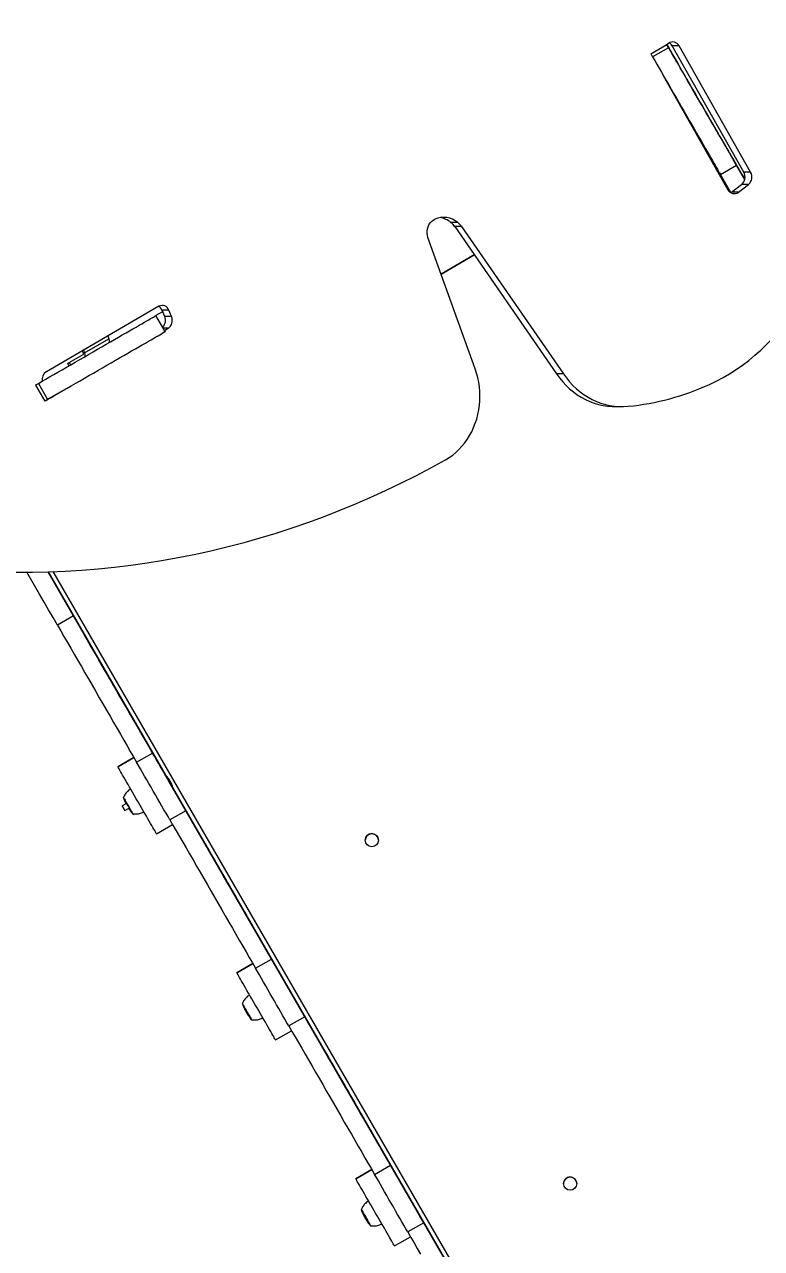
# Model space of a CAD drawing. Header units: millimetres. Extents: x -6879 to 7341, y -8047 to 7187.
# Drawn here: x 2442 to 3278, y -2707 to -1318 of the extents above; entities that cross this region are included whole.
import ezdxf

# ---------------------------------------------------------------- set-up
doc = ezdxf.new("R2010")
doc.units = ezdxf.units.MM
for name, color, linetype in [('DIKOM_ОБЪЕКТ', 7, 'Continuous'), ('DIKOM_РАЗМЕР_ЗОНА', 7, 'Continuous'), ('DIKOM_РАЗМЕР_ОБЪЕКТА', 7, 'Continuous')]:
    doc.layers.add(name, color=color, linetype=linetype)
doc.styles.add('style1', font='arial.ttf', dxfattribs={"width": 0.8})
doc.dimstyles.new('1-50', dxfattribs={"dimtxt": 300, "dimasz": 200, "dimexe": 100, "dimexo": 0, "dimgap": 100, "dimtad": 0, "dimdec": 0, "dimtxsty": 'style1', "dimcen": 0, "dimclrd": 7, "dimclre": 7, "dimadec": 1, "dimazin": 2, "dimtfac": 1, "dimtdec": 0, "dimtmove": 1, "dimatfit": 3, "dimfxl": 0, "dimlwd": 25, "dimlwe": 18, "dimarcsym": 0})

# ---------------------------------------------------------------- blocks, each defined once
blk = doc.blocks.new('A$C027840CE')
at = {"color": 7, "linetype": 'Continuous', "lineweight": 15}
for p, q in [((-1128.7, 616.4), (-1119.5, 632.3)), ((-1100.7, 622.8), (-1118.9, 633.3)), ((-1098.8, 626.1), (-1117, 636.6)), ((-1175.2, 478.7), (-1101.9, 606.8)), ((-1119.1, 585), (-1128.4, 568.9)), ((-1118.1, 586.7), (-1120.7, 588.2)), ((-1128.9, 566.6), (-1144.8, 539)), ((-1126.1, 564.5), (-1128.9, 566.6)), ((-1127.5, 567.4), (-1125.4, 565.8)), ((-1142, 536.8), (-1144.8, 539)), ((-1194.6, 499.2), (-1197, 495)), ((-1195.9, 500), (-1177.7, 489.5)), ((-1182.1, 481.8), (-1177.7, 489.5)), ((-1193.6, 481.5), (-1186.9, 485.4)), ((-1193.6, 481.5), (-1187.4, 476.8)), ((-1187.4, 476.8), (-1180.7, 480.7)), ((-1186.9, 485.4), (-1180.7, 480.7)), ((-1521.8, 360.6), (-1400.9, 258.4)), ((-1680.8, 318.3), (-1687.5, 314.4)), ((-1611.3, 315.5), (-1604.6, 319.4)), ((-1427.7, 228.5), (-1611.3, 315.5)), ((-1421, 232.4), (-1604.6, 319.4)), ((-1456.2, 249.1), (-1434.5, 286.8)), ((-1456.2, 249.1), (-1434.5, 286.8)), ((-1434.5, 286.8), (-1456.2, 249.1)), ((-1427.7, 228.5), (-1421, 232.4)), ((-1421.6, 226.6), (-1414.8, 230.5)), ((-1673.1, 42.4), (-1673.6, 41.5)), ((-1673.2, 42.3), (-1652.5, 30.4)), ((-1680.3, 37.6), (-1685.8, 24.3)), ((-1685.8, 24.3), (-1679, 28.2)), ((-1680.3, 37.6), (-1673.6, 41.5)), ((-1673.6, 41.5), (-1679, 28.2)), ((-1540.1, -34.5), (-1668.6, 41.1)), ((-1652.5, 30.4), (-1663, 12.2)), ((-1680.9, 11.1), (-1674.2, 14.9)), ((-1679.3, 21.6), (-1658.5, 9.6)), ((-1674.2, 14.9), (-1532.1, -68.7)), ((-1680.9, 11.1), (-1538.9, -72.5)), ((-1659.4, 10.1), (-1656, 8.1)), ((-1599.8, 0.6), (-1600.1, 0.1)), ((-1600.1, 0.1), (-1600.1, 0.1)), ((-1599.7, 0.6), (-1600, 0.1)), ((-1632.2, -5.6), (-1632.2, -5.6)), ((-1554, -26.5), (-1553.9, -26.4)), ((-1546, -55.3), (-1530.7, -64.2)), ((-1529.7, -64.8), (-1519.2, -46.6)), ((-1526.4, -66.7), (-1515.9, -48.5)), ((-1538.9, -72.5), (-1532.1, -68.7)), ((-1527.2, -69.1), (-1525.8, -65.7))]:
    blk.add_line(p, q, dxfattribs=at)
at = {"color": 8, "linetype": 'Continuous', "lineweight": 15}
for p, q in [((-1119.1, 585), (-1121.7, 586.5)), ((-1197, 495), (-1192.2, 497.8)), ((-1658.5, 9.6), (-1658.5, 9.6)), ((-1554.7, -26.1), (-1554.6, -26)), ((-1548.5, -53.9), (-1548.5, -53.9))]:
    blk.add_line(p, q, dxfattribs=at)
at = {"color": 7, "linetype": 'Continuous', "lineweight": 15, "flags": 128}
for points in [[(-1185.8, 821.1), (-1202, 811.7), (-1217.9, 802), (-1233.7, 792), (-1249.3, 781.7), (-1264.6, 771.1), (-1279.8, 760.2), (-1294.8, 748.9), (-1309.5, 737.4), (-1324, 725.6), (-1338.4, 713.5), (-1352.4, 701.1), (-1366.3, 688.4), (-1379.9, 675.5), (-1393.3, 662.2), (-1406.5, 648.7), (-1419.4, 634.9), (-1432.1, 620.9), (-1444.5, 606.6), (-1456.6, 592), (-1468.5, 577.2), (-1480.2, 562.1), (-1491.5, 546.8), (-1502.6, 531.2), (-1513.5, 515.4), (-1524, 499.4), (-1534.3, 483.2), (-1544.3, 466.7)], [(-1118.9, 633.3), (-1121.3, 629.2), (-1123.7, 625), (-1126.3, 620.5), (-1128.9, 616), (-1131.7, 611.2), (-1134.4, 606.4), (-1137.3, 601.5), (-1140.1, 596.5), (-1143, 591.5), (-1146, 586.4), (-1148.9, 581.4), (-1151.8, 576.3), (-1154.8, 571.2), (-1157.7, 566.2), (-1160.5, 561.2), (-1163.3, 556.4), (-1166.1, 551.6), (-1168.8, 546.9), (-1171.4, 542.4), (-1173.9, 538), (-1176.4, 533.8), (-1178.7, 529.8), (-1180.9, 526), (-1183, 522.4), (-1184.9, 519), (-1186.7, 515.9), (-1188.4, 513), (-1189.9, 510.4), (-1191.2, 508), (-1192.4, 506), (-1193.4, 504.2), (-1194.3, 502.8), (-1195, 501.6), (-1195.5, 500.7), (-1195.8, 500.2), (-1195.9, 500), (-1195.9, 500.1), (-1195.6, 500.5), (-1195.2, 501.2), (-1194.6, 502.2), (-1193.8, 503.5)], [(-1119.5, 632.3), (-1118.7, 633.6), (-1118.1, 634.8), (-1117.6, 635.7), (-1117.2, 636.3), (-1117, 636.6), (-1117.1, 636.5), (-1117.3, 636.2), (-1117.7, 635.5), (-1118.2, 634.5), (-1118.9, 633.3)], [(-1098.8, 626.1), (-1098.9, 626), (-1099.1, 625.7), (-1099.5, 625), (-1100, 624), (-1100.7, 622.8)], [(-1100.7, 622.8), (-1103.1, 618.7), (-1105.6, 614.5), (-1108.1, 610), (-1110.8, 605.5), (-1113.5, 600.7), (-1116.2, 595.9), (-1119.1, 591), (-1122, 586), (-1124.9, 581), (-1127.8, 575.9), (-1130.7, 570.9), (-1133.7, 565.8), (-1136.6, 560.7), (-1139.5, 555.7), (-1142.3, 550.7), (-1145.2, 545.9), (-1147.9, 541.1), (-1150.6, 536.4), (-1153.2, 531.9), (-1155.7, 527.5), (-1158.2, 523.3), (-1160.5, 519.3), (-1162.7, 515.5), (-1164.8, 511.9), (-1166.7, 508.5), (-1168.5, 505.4), (-1170.2, 502.5), (-1171.7, 499.9), (-1173.1, 497.5), (-1174.2, 495.5), (-1175.3, 493.7), (-1176.1, 492.3), (-1176.8, 491.1), (-1177.3, 490.2), (-1177.6, 489.7), (-1177.7, 489.5), (-1177.7, 489.5)], [(-1128.7, 616.4), (-1129.4, 615.2), (-1129.9, 614.3), (-1130.3, 613.5), (-1130.6, 613.1), (-1130.7, 612.9), (-1130.7, 612.9)], [(-1118.1, 586.7), (-1118.1, 586.7), (-1118.3, 586.4), (-1118.6, 585.9), (-1119.1, 585)], [(-1131, 570.4), (-1131.1, 570.1), (-1131.1, 569.6), (-1131, 569.2), (-1130.8, 568.7), (-1130.5, 568.2), (-1130, 567.6), (-1129.5, 567.1), (-1128.9, 566.6)], [(-1128.4, 568.9), (-1128.4, 568.8), (-1128.4, 568.6), (-1128.4, 568.4), (-1128.3, 568.2), (-1128.2, 568), (-1128, 567.8), (-1127.8, 567.6), (-1127.5, 567.4)], [(-1146.9, 542.8), (-1147.1, 542.4), (-1147.1, 542), (-1147, 541.6), (-1146.7, 541.1), (-1146.4, 540.5), (-1146, 540), (-1145.4, 539.5), (-1144.8, 539)], [(-1544.3, 466.7), (-1546.6, 462.6), (-1548.6, 458.2), (-1550.2, 453.8), (-1551.6, 449.1), (-1552.7, 444.3), (-1553.5, 439.5), (-1554, 434.5), (-1554.1, 429.5), (-1554, 424.4), (-1553.5, 419.3), (-1552.7, 414.1), (-1551.7, 409.1), (-1550.3, 404), (-1548.6, 399), (-1546.6, 394.1), (-1544.4, 389.4), (-1541.9, 384.7), (-1539.1, 380.2), (-1536.1, 375.9), (-1532.8, 371.7), (-1529.3, 367.8), (-1525.6, 364.1), (-1521.8, 360.6)], [(-1611.3, 315.5), (-1616.5, 317.8), (-1621.9, 319.8), (-1627.2, 321.4), (-1632.6, 322.7), (-1638.1, 323.6), (-1643.5, 324.2), (-1648.9, 324.4), (-1654.3, 324.3), (-1659.6, 323.8), (-1664.8, 322.9), (-1670, 321.7), (-1675, 320.2), (-1679.8, 318.3), (-1684.5, 316), (-1689.1, 313.5), (-1693.4, 310.6)], [(-1604.6, 319.4), (-1609.8, 321.7), (-1615.1, 323.7), (-1620.5, 325.3), (-1625.9, 326.6), (-1631.4, 327.5), (-1636.8, 328.1), (-1642.2, 328.3), (-1647.6, 328.1), (-1652.9, 327.6), (-1658.1, 326.8), (-1663.2, 325.6), (-1668.2, 324), (-1673.1, 322.1), (-1677.8, 319.9), (-1680.8, 318.3)], [(-1400.9, 258.4), (-1399.1, 256.7), (-1397.6, 254.7), (-1396.3, 252.5), (-1395.4, 250.1), (-1394.8, 247.7), (-1394.5, 245.2), (-1394.6, 242.8), (-1395.1, 240.5), (-1396, 238.4), (-1397.2, 236.4)], [(-1760.8, 243.1), (-1765.7, 235.9), (-1770.3, 228.5), (-1774.6, 221), (-1778.7, 213.2), (-1782.4, 205.2), (-1785.9, 197), (-1789, 188.6), (-1791.9, 180.1), (-1794.4, 171.4), (-1796.6, 162.6), (-1798.5, 153.7), (-1800.1, 144.6), (-1801.3, 135.4), (-1802.2, 126.2), (-1802.8, 116.9), (-1803.1, 107.5), (-1803, 98), (-1802.6, 88.5), (-1801.9, 79), (-1800.9, 69.5), (-1799.5, 60), (-1797.8, 50.5), (-1795.8, 41)], [(-1519.2, -46.6), (-1523.3, -44.2), (-1527.5, -41.8), (-1531.9, -39.2), (-1536.5, -36.6), (-1541.2, -33.9), (-1546, -31.1), (-1550.9, -28.3), (-1555.9, -25.4), (-1561, -22.5), (-1566, -19.6), (-1571.1, -16.6), (-1576.2, -13.7), (-1581.3, -10.8), (-1586.3, -7.9), (-1591.2, -5), (-1596.1, -2.2), (-1600.9, 0.6), (-1605.6, 3.3), (-1610.1, 5.9), (-1614.5, 8.4), (-1618.7, 10.8), (-1622.7, 13.2), (-1626.5, 15.4), (-1630.1, 17.4), (-1633.5, 19.4), (-1636.6, 21.2), (-1639.5, 22.9), (-1642.1, 24.4), (-1644.4, 25.7), (-1646.5, 26.9), (-1648.3, 27.9), (-1649.7, 28.8), (-1650.9, 29.4), (-1651.7, 29.9), (-1652.3, 30.2), (-1652.5, 30.4), (-1652.5, 30.4)], [(-1632.2, -5.6), (-1632.3, -5.5), (-1632.8, -5.3), (-1633.6, -4.8), (-1634.6, -4.2), (-1636.1, -3.4), (-1637.8, -2.4), (-1639.8, -1.2), (-1642.1, 0.1), (-1644.8, 1.7), (-1647.7, 3.4), (-1651, 5.3), (-1654.6, 7.3), (-1658.4, 9.5), (-1662.6, 11.9), (-1667, 14.5), (-1671.8, 17.2), (-1676.8, 20.1), (-1679.3, 21.6)], [(-1529.7, -64.8), (-1533.8, -62.4), (-1538, -60), (-1542.4, -57.4), (-1547, -54.8), (-1551.7, -52.1), (-1556.5, -49.3), (-1561.4, -46.4), (-1566.4, -43.6), (-1571.5, -40.7), (-1576.5, -37.7), (-1581.6, -34.8), (-1586.7, -31.9), (-1591.8, -28.9), (-1596.8, -26), (-1601.7, -23.2), (-1606.6, -20.4), (-1611.4, -17.6), (-1616.1, -14.9), (-1620.6, -12.3), (-1625, -9.8), (-1629.2, -7.4), (-1633.2, -5), (-1637, -2.8), (-1640.6, -0.8), (-1644, 1.2), (-1647.1, 3), (-1650, 4.7), (-1652.6, 6.2), (-1654.9, 7.5), (-1657, 8.7), (-1658.8, 9.7), (-1660.2, 10.6), (-1661.4, 11.2), (-1662.2, 11.7), (-1662.8, 12.1), (-1663, 12.2), (-1662.9, 12.1), (-1662.5, 11.9), (-1661.8, 11.5), (-1660.8, 10.9), (-1659.4, 10.1)], [(-1658.5, 9.6), (-1657.4, 9), (-1656.5, 8.4), (-1655.8, 8), (-1655.3, 7.7), (-1655.1, 7.6), (-1655.1, 7.6), (-1655.4, 7.8), (-1656, 8.1)], [(-1632.2, -5.6), (-1632, -5.7), (-1631.6, -6), (-1630.8, -6.4), (-1629.7, -7.1), (-1628.3, -7.9), (-1626.6, -8.8), (-1624.7, -10), (-1622.4, -11.3), (-1619.9, -12.7), (-1617.1, -14.3), (-1614, -16.1), (-1610.7, -18), (-1607.2, -20), (-1603.5, -22.2), (-1599.5, -24.5), (-1595.4, -26.9), (-1591.1, -29.3), (-1586.6, -31.9), (-1582, -34.6), (-1577.3, -37.3), (-1572.5, -40.1), (-1567.6, -42.9), (-1562.6, -45.8), (-1557.6, -48.7), (-1552.5, -51.6), (-1547.4, -54.6), (-1542.4, -57.5), (-1537.3, -60.4), (-1532.4, -63.3), (-1527.5, -66.1), (-1526.3, -66.8)], [(-1577.6, -37.1), (-1577.7, -37), (-1578.2, -36.8), (-1578.9, -36.4), (-1579.9, -35.8), (-1580.9, -35.2), (-1581.8, -34.7), (-1582.7, -34.2), (-1583.3, -33.9), (-1583.6, -33.7), (-1583.6, -33.7), (-1583.3, -33.9), (-1582.7, -34.2), (-1581.8, -34.7), (-1580.9, -35.2), (-1579.9, -35.8), (-1578.9, -36.4), (-1578.2, -36.8), (-1577.7, -37), (-1577.6, -37.1)], [(-1564.2, -44.9), (-1564.3, -44.8), (-1564.8, -44.5), (-1565.6, -44.1), (-1566.5, -43.6), (-1567.5, -43), (-1568.4, -42.4), (-1569.3, -41.9), (-1569.9, -41.6), (-1570.2, -41.4), (-1570.2, -41.4), (-1569.9, -41.6), (-1569.3, -41.9), (-1568.4, -42.4), (-1567.5, -43), (-1566.5, -43.6), (-1565.6, -44.1), (-1564.8, -44.5), (-1564.3, -44.8), (-1564.2, -44.9)], [(-1564, -45), (-1564.2, -44.9), (-1564.7, -44.6), (-1565.4, -44.2), (-1566.3, -43.6), (-1567.3, -43.1), (-1568.3, -42.5), (-1569.1, -42), (-1569.7, -41.7), (-1570, -41.5), (-1570, -41.5), (-1569.7, -41.7), (-1569.1, -42), (-1568.3, -42.5), (-1567.3, -43.1), (-1566.3, -43.6), (-1565.4, -44.2), (-1564.7, -44.6), (-1564.2, -44.9), (-1564, -45)], [(-1546, -55.3), (-1547.2, -54.7), (-1548.1, -54.2), (-1548.8, -53.7), (-1549.3, -53.5), (-1549.5, -53.3), (-1549.4, -53.4), (-1549.1, -53.6), (-1548.5, -53.9)], [(-1526.3, -66.8), (-1529.1, -65.1), (-1535.3, -61.5), (-1541.8, -57.8), (-1548.5, -53.9)], [(-1515.9, -48.5), (-1515.9, -48.5), (-1516.3, -48.3), (-1517, -47.9), (-1518, -47.3), (-1519.2, -46.6)], [(-1530.7, -64.2), (-1529.3, -65), (-1528.2, -65.6), (-1527.3, -66.2), (-1526.7, -66.5), (-1526.4, -66.7), (-1526.4, -66.7), (-1526.8, -66.4), (-1527.5, -66.1), (-1528.5, -65.5), (-1529.7, -64.8)]]:
    blk.add_lwpolyline(points, dxfattribs=at)
at = {"color": 7, "linetype": 'Continuous', "lineweight": 15}
for centre, radius, start, end in [((-1111.4, 611.6), 10.6, 333.5116, 39.9272), ((-1187.3, 490.3), 10.8, 153.7463, 234.3031), ((-1180.3, 494.3), 11.1, 165.2759, 233.4394), ((-1182.1, 482.9), 8.06, 228.8148, 328.4651), ((-1174.9, 488.1), 9.32, 232.0786, 268.5472), ((-1524.6, 74.8), 290, 125.5977, 144.5346), ((-1417.4, 251.5), 25.2, 260.3864, 323.3074), ((-1418.2, 248.5), 22.1, 244.4657, 261.1872), ((-1411.5, 252.4), 22.1, 244.4657, 261.1872), ((-1410.7, 256.4), 26.2, 260.9389, 290.5464), ((-1673, 34.6), 7.88, 55.9295, 157.316), ((-1668.7, 24.5), 11, 160.4529, 239.7977), ((-1675.4, 20.6), 11, 160.4529, 239.7977), ((-1593.9, -2.4), 0.925, 173.6596, 227.4866), ((-1564.3, -19.8), 0.661, 188.8346, 233.8074), ((-1534.5, -66), 7.88, 235.9295, 337.316), ((-1527.4, -60.9), 9.12, 238.8677, 268.728)]:
    blk.add_arc(centre, radius, start, end, dxfattribs=at)
blk = doc.blocks.new('*D19')
at = {"layer": 'Defpoints', "color": 0, "transparency": 16777216}
for p in [(5624, 6094.3), (-4435.4, 2864.3), (5624, -2640.1)]:
    blk.add_point(p, dxfattribs=at)
at = {"layer": 'DIKOM_РАЗМЕР_ОБЪЕКТА', "color": 7, "lineweight": 18, "transparency": 16777216}
for p, q in [((-4435.4, 2864.3), (-4435.4, 6194.3)), ((5624, -2640.1), (5624, 6194.3))]:
    blk.add_line(p, q, dxfattribs=at)
at = {"layer": 'DIKOM_РАЗМЕР_ОБЪЕКТА', "color": 7, "lineweight": 25, "transparency": 16777216}
for p, q in [((-4235.4, 6094.3), (2113.7, 6094.3)), ((5424, 6094.3), (3193.5, 6094.3))]:
    blk.add_line(p, q, dxfattribs=at)
at = {"layer": 'DIKOM_РАЗМЕР_ОБЪЕКТА', "color": 7, "transparency": 16777216}
for points in [[(-4235.4, 6127.6), (-4235.4, 6060.9), (-4435.4, 6094.3)], [(5424, 6127.6), (5424, 6060.9), (5624, 6094.3)]]:
    blk.add_solid(points, dxfattribs=at)
at = {"layer": 'DIKOM_РАЗМЕР_ОБЪЕКТА', "color": 0, "transparency": 16777216, "insert": (2653.6, 6094.3), "char_height": 300, "attachment_point": 5, "style": 'style1'}
blk.add_mtext('10100', dxfattribs=at)
blk = doc.blocks.new('*D17')
at = {"layer": 'Defpoints', "color": 0, "transparency": 16777216}
for p in [(-5935.4, 6990.3), (-5935.4, 998.3), (7340.8, -2830.9)]:
    blk.add_point(p, dxfattribs=at)
at = {"layer": 'DIKOM_РАЗМЕР_ЗОНА', "color": 7, "lineweight": 18, "transparency": 16777216}
for p, q in [((-5935.4, 998.3), (-5935.4, 7090.3)), ((7340.8, -2830.9), (7340.8, 7090.3))]:
    blk.add_line(p, q, dxfattribs=at)
at = {"layer": 'DIKOM_РАЗМЕР_ЗОНА', "color": 7, "lineweight": 25, "transparency": 16777216}
for p, q in [((-5735.4, 6990.3), (2016.7, 6990.3)), ((7140.8, 6990.3), (3096.5, 6990.3))]:
    blk.add_line(p, q, dxfattribs=at)
at = {"layer": 'DIKOM_РАЗМЕР_ЗОНА', "color": 7, "transparency": 16777216}
for points in [[(-5735.4, 7023.6), (-5735.4, 6956.9), (-5935.4, 6990.3)], [(7140.8, 7023.6), (7140.8, 6956.9), (7340.8, 6990.3)]]:
    blk.add_solid(points, dxfattribs=at)
at = {"layer": 'DIKOM_РАЗМЕР_ЗОНА', "color": 0, "transparency": 16777216, "insert": (2556.6, 6990.3), "char_height": 300, "attachment_point": 5, "style": 'style1'}
blk.add_mtext('13300', dxfattribs=at)

msp = doc.modelspace()

# ---------------------------------------------------------------- linework, layer by layer
at = {"layer": 'DIKOM_ОБЪЕКТ', "color": 7, "linetype": 'Continuous', "lineweight": 15}
for p, q in [((2468.3, -1939.3), (2602.2, -2171.2)), ((2602.2, -2171.2), (2468.3, -1939.3)), ((2473.9, -1939.1), (3181.4, -3164.5)), ((2497.2, -1989.4), (2479, -1999.9)), ((2508.4, -2008.8), (2508.4, -2008.8)), ((2568.4, -2112.8), (2568.4, -2112.7)), ((2568.4, -2112.7), (2568.4, -2112.7)), ((2547.5, -2160.6), (2565.7, -2150.1)), ((2565.7, -2150.1), (2547.5, -2160.6)), ((2568.8, -2155.5), (2587, -2145)), ((2547.5, -2160.6), (2547.5, -2160.6)), ((2602.4, -2171.1), (2602.2, -2171.2)), ((2609.7, -2184.2), (2609.9, -2184.1)), ((2609.7, -2184.2), (3179.6, -3171.3)), ((3179.6, -3171.3), (2609.7, -2184.2)), ((2556.7, -2202.6), (2552.5, -2205.1)), ((2552.5, -2205.1), (2552.5, -2205.2)), ((2553.9, -2195.6), (2553.9, -2195.6)), ((2553.9, -2195.6), (2553.9, -2195.6)), ((2555.5, -2210.3), (2559.7, -2207.8)), ((2555.4, -2210.2), (2555.5, -2210.3)), ((2624.8, -2210.5), (2606.6, -2221)), ((2591.5, -2236.8), (2609.7, -2226.3)), ((2643.4, -2242.6), (2643.4, -2242.7)), ((2703.4, -2346.6), (2703.4, -2346.6)), ((2703.4, -2346.6), (2703.4, -2346.6)), ((2682.5, -2394.4), (2700.7, -2383.9)), ((2700.7, -2383.9), (2682.5, -2394.4)), ((2703.8, -2389.3), (2722, -2378.8)), ((2682.5, -2394.4), (2682.5, -2394.4)), ((2759.8, -2444.3), (2741.6, -2454.8)), ((2699.2, -2447.5), (2700.3, -2448.7)), ((2726.5, -2470.7), (2744.7, -2460.2)), ((2778.4, -2476.5), (2778.4, -2476.5)), ((2838.4, -2580.4), (2838.4, -2580.4)), ((2838.4, -2580.4), (2838.4, -2580.4)), ((2817.5, -2628.2), (2835.7, -2617.8)), ((2835.7, -2617.8), (2817.5, -2628.3)), ((2838.8, -2623.2), (2857, -2612.7)), ((2817.5, -2628.3), (2817.5, -2628.2)), ((3068.3, -2633.5), (3068.3, -2633.5)), ((2894.8, -2678.1), (2876.6, -2688.6)), ((2861.5, -2704.5), (2879.7, -2694))]:
    msp.add_line(p, q, dxfattribs=at)
at = {"layer": 'DIKOM_ОБЪЕКТ', "color": 7, "linetype": 'Continuous', "lineweight": 15, "flags": 128}
for points in [[(2479, -1999.9), (2474, -1991.3), (2469, -1982.6), (2463.9, -1973.8), (2458.8, -1964.9), (2444.2, -1939.7)], [(2497.2, -1989.4), (2492.2, -1980.8), (2487.2, -1972.1), (2468.3, -1939.3)], [(2479, -1999.9), (2482.7, -2006.3), (2486.4, -2012.8), (2490.3, -2019.4), (2494.1, -2026.2), (2498.1, -2033), (2502.1, -2039.9), (2506.1, -2046.9), (2510.2, -2053.9), (2514.2, -2061), (2518.3, -2068.1), (2522.4, -2075.1), (2526.5, -2082.2), (2530.6, -2089.3), (2534.6, -2096.3), (2538.7, -2103.3), (2542.7, -2110.2), (2546.6, -2117), (2550.5, -2123.7), (2554.3, -2130.4), (2558.1, -2136.9), (2561.7, -2143.2), (2565.3, -2149.4), (2568.8, -2155.5)], [(2587, -2145), (2583.5, -2138.9), (2579.9, -2132.7), (2576.2, -2126.4), (2572.5, -2119.9), (2568.7, -2113.2), (2564.8, -2106.5), (2560.8, -2099.7), (2556.9, -2092.8), (2552.8, -2085.8), (2548.8, -2078.8), (2544.7, -2071.7), (2540.6, -2064.6), (2536.5, -2057.6), (2532.4, -2050.5), (2528.3, -2043.4), (2524.3, -2036.4), (2520.3, -2029.4), (2516.3, -2022.5), (2512.3, -2015.7), (2508.4, -2008.9), (2504.6, -2002.3), (2500.9, -1995.8), (2497.2, -1989.4)], [(2508.4, -2008.8), (2508.5, -2009), (2508.8, -2009.5), (2509.2, -2010.2), (2509.8, -2011.3), (2510.6, -2012.6), (2511.5, -2014.2), (2512.6, -2016.1), (2513.9, -2018.3), (2515.3, -2020.7), (2516.8, -2023.4), (2518.4, -2026.2), (2520.2, -2029.3), (2522.1, -2032.6), (2524.1, -2036), (2526.1, -2039.6), (2528.3, -2043.2), (2530.5, -2047), (2532.7, -2050.9), (2535, -2054.9), (2537.3, -2058.8), (2539.6, -2062.8), (2541.8, -2066.8), (2544.1, -2070.7), (2546.4, -2074.6), (2548.5, -2078.4), (2550.7, -2082.1), (2552.7, -2085.6), (2554.7, -2089.1), (2556.6, -2092.3), (2558.4, -2095.4), (2560, -2098.3), (2561.5, -2100.9), (2562.9, -2103.3), (2564.2, -2105.5), (2565.3, -2107.4), (2566.2, -2109), (2567, -2110.3), (2567.6, -2111.4), (2568.1, -2112.2), (2568.3, -2112.6), (2568.4, -2112.8)], [(2568.4, -2112.7), (2568.3, -2112.6), (2568.1, -2112.1), (2567.6, -2111.4), (2567, -2110.3), (2566.2, -2109), (2565.3, -2107.3), (2564.2, -2105.4), (2562.9, -2103.3), (2561.5, -2100.9), (2560, -2098.2), (2558.4, -2095.3), (2556.6, -2092.3), (2554.7, -2089), (2552.7, -2085.6), (2550.7, -2082), (2548.5, -2078.3), (2546.4, -2074.5), (2544.1, -2070.7), (2541.8, -2066.7), (2539.6, -2062.8), (2537.3, -2058.8), (2535, -2054.8), (2532.7, -2050.9), (2530.5, -2047), (2528.3, -2043.2), (2526.1, -2039.5), (2524.1, -2036), (2522.1, -2032.5), (2520.2, -2029.3), (2518.4, -2026.2), (2516.8, -2023.3), (2515.3, -2020.7), (2513.9, -2018.3), (2512.6, -2016.1), (2511.5, -2014.2), (2510.6, -2012.6), (2509.8, -2011.2), (2509.2, -2010.2), (2508.8, -2009.4), (2508.5, -2009), (2508.4, -2008.8)], [(2624.8, -2210.5), (2622.7, -2206.7), (2620.4, -2202.9), (2618.1, -2198.9), (2615.8, -2194.8), (2613.3, -2190.6), (2610.9, -2186.3), (2608.4, -2182.1), (2605.9, -2177.7), (2603.4, -2173.4), (2600.9, -2169.1), (2598.5, -2164.9), (2596.1, -2160.7), (2593.7, -2156.6), (2591.4, -2152.6), (2589.1, -2148.7), (2587, -2145)], [(2591.5, -2236.8), (2591.4, -2236.7), (2591.2, -2236.2), (2590.7, -2235.5), (2590.1, -2234.4), (2589.4, -2233.1), (2588.4, -2231.4), (2587.3, -2229.6), (2586.1, -2227.4), (2584.7, -2225.1), (2583.2, -2222.5), (2581.6, -2219.7), (2580, -2216.8), (2578.2, -2213.7), (2576.3, -2210.5), (2574.4, -2207.2), (2572.5, -2203.8), (2570.5, -2200.4), (2568.5, -2197), (2566.6, -2193.6), (2564.6, -2190.2), (2562.7, -2186.9), (2560.9, -2183.7), (2559.1, -2180.7), (2557.4, -2177.7), (2555.8, -2175), (2554.3, -2172.4), (2553, -2170), (2551.7, -2167.9), (2550.6, -2166), (2549.7, -2164.4), (2548.9, -2163), (2548.3, -2162), (2547.9, -2161.2), (2547.6, -2160.8), (2547.5, -2160.6)], [(2606.6, -2221), (2604.5, -2217.2), (2602.2, -2213.4), (2599.9, -2209.4), (2597.6, -2205.3), (2595.1, -2201.1), (2592.7, -2196.8), (2590.2, -2192.6), (2587.7, -2188.2), (2585.2, -2183.9), (2582.7, -2179.6), (2580.3, -2175.4), (2577.9, -2171.2), (2575.5, -2167.1), (2573.2, -2163.1), (2571, -2159.2), (2568.8, -2155.5)], [(2602.2, -2171.2), (2602.2, -2171.3), (2602.4, -2171.7), (2602.8, -2172.3), (2603.3, -2173.2), (2603.9, -2174.3), (2604.7, -2175.6), (2605.5, -2176.9), (2606.3, -2178.3), (2607.1, -2179.7), (2607.8, -2181), (2608.4, -2182.1), (2609, -2183.1), (2609.4, -2183.7), (2609.6, -2184.1), (2609.7, -2184.2)], [(2609.9, -2184), (2609.9, -2184), (2609.7, -2183.6), (2609.3, -2182.9), (2608.7, -2182), (2608.1, -2180.8), (2607.3, -2179.6), (2606.6, -2178.2), (2605.7, -2176.8), (2605, -2175.4), (2604.2, -2174.1), (2603.6, -2173), (2603.1, -2172.1), (2602.7, -2171.5), (2602.5, -2171.1), (2602.4, -2171.1)], [(2552.5, -2205.1), (2552.5, -2205.1), (2552.6, -2205.3), (2552.9, -2205.8), (2553.3, -2206.5), (2553.8, -2207.3), (2554.4, -2208.2), (2554.8, -2209.1), (2555.2, -2209.7), (2555.5, -2210.1), (2555.5, -2210.3)], [(2552.5, -2205.2), (2552.5, -2205.2), (2552.7, -2205.5), (2553, -2206.1), (2553.5, -2206.9), (2554, -2207.8)], [(2553.9, -2195.6), (2553.8, -2195.4), (2553.7, -2195.4), (2553.9, -2195.6), (2553.9, -2195.6)], [(2564.4, -2213.8), (2564.5, -2214), (2564.5, -2214), (2564.4, -2213.8), (2564, -2213.2), (2563.5, -2212.3), (2562.8, -2211.1), (2562, -2209.8), (2561.2, -2208.2), (2560.2, -2206.6), (2559.2, -2204.8), (2558.2, -2203.1), (2557.3, -2201.5), (2556.4, -2199.9), (2555.6, -2198.5), (2554.9, -2197.3), (2554.3, -2196.4), (2554, -2195.8), (2553.8, -2195.4), (2553.8, -2195.4), (2553.9, -2195.6)], [(2564.4, -2213.8), (2564.4, -2213.8), (2564.2, -2213.5), (2563.9, -2212.9), (2563.4, -2212.1), (2562.7, -2210.9), (2562, -2209.6), (2561.1, -2208.1), (2560.2, -2206.5), (2559.2, -2204.8), (2558.2, -2203.2), (2557.3, -2201.6), (2556.4, -2200), (2555.7, -2198.7), (2555, -2197.5), (2554.5, -2196.6), (2554.1, -2196), (2553.9, -2195.7), (2553.9, -2195.6)], [(2553.9, -2195.6), (2553.9, -2195.7), (2554.1, -2196), (2554.5, -2196.6), (2555, -2197.5), (2555.7, -2198.7), (2556.4, -2200), (2557.3, -2201.6), (2558.2, -2203.2), (2559.2, -2204.8)], [(2554, -2207.8), (2554.5, -2208.7), (2555, -2209.5), (2555.3, -2210), (2555.4, -2210.2), (2555.4, -2210.2)], [(2559.2, -2204.8), (2560.2, -2206.5), (2561.1, -2208.1), (2562, -2209.6), (2562.7, -2210.9), (2563.4, -2212.1), (2563.9, -2212.9), (2564.2, -2213.5), (2564.4, -2213.8), (2564.4, -2213.8)], [(2564.4, -2213.8), (2564.5, -2214), (2564.5, -2214), (2564.4, -2213.8)], [(2606.6, -2221), (2610.1, -2227), (2613.7, -2233.3), (2617.4, -2239.7), (2621.2, -2246.2), (2625, -2252.8), (2628.9, -2259.6), (2632.9, -2266.4), (2636.9, -2273.4), (2640.9, -2280.4), (2645, -2287.4), (2649.1, -2294.5), (2653.2, -2301.6), (2657.3, -2308.7), (2661.4, -2315.8), (2665.5, -2322.9), (2669.5, -2329.9), (2673.6, -2336.9), (2677.6, -2343.9), (2681.5, -2350.7), (2685.4, -2357.5), (2689.3, -2364.1), (2693, -2370.6), (2696.7, -2377), (2700.3, -2383.3), (2703.8, -2389.3)], [(2722, -2378.8), (2718.5, -2372.8), (2714.9, -2366.5), (2711.2, -2360.1), (2707.4, -2353.6), (2703.6, -2347), (2699.7, -2340.2), (2695.8, -2333.4), (2691.8, -2326.4), (2687.7, -2319.4), (2683.6, -2312.4), (2679.6, -2305.3), (2675.5, -2298.2), (2671.3, -2291.1), (2667.2, -2284), (2663.2, -2276.9), (2659.1, -2269.9), (2655.1, -2262.9), (2651, -2255.9), (2647.1, -2249.1), (2643.2, -2242.3), (2639.4, -2235.7), (2635.6, -2229.2), (2631.9, -2222.8), (2628.3, -2216.5), (2624.8, -2210.5)], [(2703.4, -2346.6), (2703.3, -2346.4), (2703.1, -2346), (2702.6, -2345.2), (2702, -2344.1), (2701.2, -2342.8), (2700.3, -2341.2), (2699.2, -2339.3), (2697.9, -2337.1), (2696.5, -2334.7), (2695, -2332), (2693.4, -2329.2), (2691.6, -2326.1), (2689.7, -2322.8), (2687.7, -2319.4), (2685.7, -2315.9), (2683.5, -2312.2), (2681.4, -2308.4), (2679.1, -2304.5), (2676.8, -2300.6), (2674.6, -2296.6), (2672.3, -2292.6), (2670, -2288.6), (2667.7, -2284.7), (2665.5, -2280.8), (2663.3, -2277), (2661.1, -2273.3), (2659.1, -2269.8), (2657.1, -2266.4), (2655.2, -2263.1), (2653.4, -2260), (2651.8, -2257.2), (2650.3, -2254.5), (2648.9, -2252.1), (2647.6, -2249.9), (2646.5, -2248), (2645.6, -2246.4), (2644.8, -2245.1), (2644.2, -2244), (2643.8, -2243.3), (2643.5, -2242.8), (2643.4, -2242.6)], [(2643.4, -2242.7), (2643.5, -2242.8), (2643.8, -2243.3), (2644.2, -2244), (2644.8, -2245.1), (2645.6, -2246.4), (2646.5, -2248.1), (2647.6, -2250), (2648.9, -2252.1), (2650.3, -2254.6), (2651.8, -2257.2), (2653.4, -2260.1), (2655.2, -2263.1), (2657.1, -2266.4), (2659.1, -2269.8), (2661.1, -2273.4), (2663.3, -2277.1), (2665.5, -2280.9), (2667.7, -2284.7), (2670, -2288.7), (2672.3, -2292.6), (2674.6, -2296.6), (2676.8, -2300.6), (2679.1, -2304.5), (2681.4, -2308.4), (2683.5, -2312.2), (2685.7, -2315.9), (2687.7, -2319.5), (2689.7, -2322.9), (2691.6, -2326.1), (2693.4, -2329.2), (2695, -2332.1), (2696.5, -2334.7), (2697.9, -2337.1), (2699.2, -2339.3), (2700.3, -2341.2), (2701.2, -2342.8), (2702, -2344.2), (2702.6, -2345.2), (2703.1, -2346), (2703.3, -2346.4), (2703.4, -2346.6)], [(2741.6, -2454.8), (2739.5, -2451.1), (2737.2, -2447.2), (2734.9, -2443.2), (2732.6, -2439.1), (2730.1, -2434.9), (2727.7, -2430.7), (2725.2, -2426.4), (2722.7, -2422.1), (2720.2, -2417.7), (2717.7, -2413.4), (2715.3, -2409.2), (2712.9, -2405), (2710.5, -2400.9), (2708.2, -2396.9), (2706, -2393), (2703.8, -2389.3)], [(2759.8, -2444.3), (2757.7, -2440.6), (2755.4, -2436.7), (2753.1, -2432.7), (2750.8, -2428.6), (2748.3, -2424.4), (2745.9, -2420.2), (2743.4, -2415.9), (2740.9, -2411.6), (2738.4, -2407.2), (2735.9, -2402.9), (2733.5, -2398.7), (2731.1, -2394.5), (2728.7, -2390.4), (2726.4, -2386.4), (2724.1, -2382.5), (2722, -2378.8)], [(2726.5, -2470.7), (2726.4, -2470.5), (2726.2, -2470), (2725.7, -2469.3), (2725.1, -2468.2), (2724.4, -2466.9), (2723.4, -2465.3), (2722.3, -2463.4), (2721.1, -2461.2), (2719.7, -2458.9), (2718.2, -2456.3), (2716.6, -2453.5), (2715, -2450.6), (2713.2, -2447.5), (2711.3, -2444.3), (2709.4, -2441), (2707.5, -2437.7), (2705.5, -2434.3), (2703.5, -2430.8), (2701.6, -2427.4), (2699.6, -2424.1), (2697.7, -2420.8), (2695.9, -2417.6), (2694.1, -2414.5), (2692.4, -2411.6), (2690.8, -2408.8), (2689.3, -2406.2), (2688, -2403.9), (2686.7, -2401.7), (2685.6, -2399.8), (2684.7, -2398.2), (2683.9, -2396.9), (2683.3, -2395.8), (2682.9, -2395.1), (2682.6, -2394.6), (2682.5, -2394.4)], [(2738.9, -2408.1), (2739, -2408.2), (2739.2, -2408.7), (2739.7, -2409.4), (2740.2, -2410.3), (2740.8, -2411.3), (2741.3, -2412.3), (2741.9, -2413.3), (2742.4, -2414.1), (2742.7, -2414.6), (2742.9, -2414.9), (2742.9, -2414.9), (2742.7, -2414.6), (2742.4, -2414.1), (2741.9, -2413.3), (2741.3, -2412.3), (2740.8, -2411.3), (2740.2, -2410.3), (2739.7, -2409.4), (2739.2, -2408.7), (2739, -2408.2), (2738.9, -2408.1)], [(2738.9, -2408.1), (2739, -2408.2), (2739.2, -2408.7), (2739.7, -2409.4), (2740.2, -2410.3), (2740.8, -2411.3), (2741.3, -2412.3), (2741.9, -2413.3), (2742.4, -2414.1), (2742.7, -2414.7), (2742.9, -2415), (2742.9, -2415), (2742.7, -2414.7), (2742.4, -2414.1), (2741.9, -2413.3), (2741.3, -2412.3), (2740.8, -2411.3), (2740.2, -2410.3), (2739.7, -2409.4), (2739.2, -2408.7), (2739, -2408.2), (2738.9, -2408.1)], [(2688.9, -2429.4), (2688.8, -2429.3), (2688.7, -2429.2), (2688.8, -2429.3), (2688.9, -2429.4)], [(2699.4, -2447.6), (2699.5, -2447.9), (2699.5, -2447.9), (2699.3, -2447.5), (2699, -2446.9), (2698.5, -2446), (2697.8, -2444.9), (2697, -2443.5), (2696.1, -2441.9), (2695.1, -2440.3), (2694.1, -2438.6), (2693.2, -2436.8), (2692.2, -2435.2), (2691.3, -2433.6), (2690.5, -2432.3), (2689.8, -2431.1), (2689.3, -2430.2), (2688.9, -2429.6), (2688.8, -2429.2), (2688.8, -2429.2), (2688.9, -2429.5)], [(2688.9, -2429.4), (2688.9, -2429.4), (2688.9, -2429.4)], [(2688.9, -2429.4), (2688.9, -2429.4), (2688.9, -2429.4)], [(2699.4, -2447.6), (2699.4, -2447.6), (2699.2, -2447.3), (2698.8, -2446.7), (2698.3, -2445.8), (2697.7, -2444.7), (2696.9, -2443.3), (2696, -2441.8), (2695.1, -2440.2), (2694.1, -2438.6), (2693.2, -2436.9), (2692.2, -2435.3), (2691.4, -2433.8), (2690.6, -2432.4), (2690, -2431.3), (2689.4, -2430.4), (2689.1, -2429.8), (2688.9, -2429.5), (2688.9, -2429.5)], [(2688.9, -2429.5), (2688.9, -2429.5), (2689.1, -2429.8), (2689.4, -2430.4), (2690, -2431.3), (2690.6, -2432.4), (2691.4, -2433.8), (2692.2, -2435.3), (2693.2, -2436.9), (2694.1, -2438.6), (2695.1, -2440.2)], [(2695.1, -2440.2), (2696, -2441.8), (2696.9, -2443.3), (2697.7, -2444.7), (2698.3, -2445.8), (2698.8, -2446.7), (2699.2, -2447.3), (2699.4, -2447.6), (2699.4, -2447.6)], [(2857, -2612.7), (2853.5, -2606.6), (2849.9, -2600.3), (2846.2, -2594), (2842.4, -2587.4), (2838.6, -2580.8), (2834.7, -2574), (2830.8, -2567.2), (2826.8, -2560.3), (2822.7, -2553.3), (2818.6, -2546.2), (2814.6, -2539.1), (2810.5, -2532), (2806.3, -2524.9), (2802.2, -2517.8), (2798.2, -2510.7), (2794.1, -2503.7), (2790.1, -2496.7), (2786, -2489.8), (2782.1, -2482.9), (2778.2, -2476.2), (2774.4, -2469.5), (2770.6, -2463), (2766.9, -2456.6), (2763.3, -2450.4), (2759.8, -2444.3)], [(2699.4, -2447.6), (2699.4, -2447.7), (2699.5, -2447.9), (2699.5, -2447.7), (2699.4, -2447.6)], [(2741.6, -2454.8), (2745.1, -2460.9), (2748.7, -2467.1), (2752.4, -2473.5), (2756.2, -2480), (2760, -2486.7), (2763.9, -2493.4), (2767.9, -2500.3), (2771.9, -2507.2), (2775.9, -2514.2), (2780, -2521.2), (2784.1, -2528.3), (2788.2, -2535.4), (2792.3, -2542.5), (2796.4, -2549.6), (2800.5, -2556.7), (2804.5, -2563.8), (2808.6, -2570.8), (2812.6, -2577.7), (2816.5, -2584.5), (2820.4, -2591.3), (2824.3, -2597.9), (2828, -2604.5), (2831.7, -2610.8), (2835.3, -2617.1), (2838.8, -2623.2)], [(2778.4, -2476.5), (2778.5, -2476.7), (2778.8, -2477.1), (2779.2, -2477.9), (2779.8, -2478.9), (2780.6, -2480.3), (2781.5, -2481.9), (2782.6, -2483.8), (2783.9, -2486), (2785.3, -2488.4), (2786.8, -2491), (2788.4, -2493.9), (2790.2, -2497), (2792.1, -2500.2), (2794.1, -2503.6), (2796.1, -2507.2), (2798.3, -2510.9), (2800.5, -2514.7), (2802.7, -2518.6), (2805, -2522.5), (2807.3, -2526.5), (2809.6, -2530.5), (2811.8, -2534.4), (2814.1, -2538.4), (2816.4, -2542.2), (2818.5, -2546), (2820.7, -2549.7), (2822.7, -2553.3), (2824.7, -2556.7), (2826.6, -2560), (2828.4, -2563), (2830, -2565.9), (2831.5, -2568.6), (2832.9, -2571), (2834.2, -2573.1), (2835.3, -2575), (2836.2, -2576.7), (2837, -2578), (2837.6, -2579.1), (2838.1, -2579.8), (2838.3, -2580.3), (2838.4, -2580.4)], [(2838.4, -2580.4), (2838.3, -2580.2), (2838.1, -2579.8), (2837.6, -2579), (2837, -2578), (2836.2, -2576.6), (2835.3, -2575), (2834.2, -2573.1), (2832.9, -2570.9), (2831.5, -2568.5), (2830, -2565.9), (2828.4, -2563), (2826.6, -2559.9), (2824.7, -2556.7), (2822.7, -2553.3), (2820.7, -2549.7), (2818.5, -2546), (2816.4, -2542.2), (2814.1, -2538.3), (2811.8, -2534.4), (2809.6, -2530.4), (2807.3, -2526.4), (2805, -2522.5), (2802.7, -2518.5), (2800.5, -2514.7), (2798.3, -2510.9), (2796.1, -2507.2), (2794.1, -2503.6), (2792.1, -2500.2), (2790.2, -2496.9), (2788.4, -2493.9), (2786.8, -2491), (2785.3, -2488.3), (2783.9, -2485.9), (2782.6, -2483.8), (2781.5, -2481.9), (2780.6, -2480.2), (2779.8, -2478.9), (2779.2, -2477.8), (2778.8, -2477.1), (2778.5, -2476.6), (2778.4, -2476.5)], [(2876.6, -2688.6), (2874.5, -2684.9), (2872.2, -2681), (2869.9, -2677), (2867.6, -2672.9), (2865.1, -2668.8), (2862.7, -2664.5), (2860.2, -2660.2), (2857.7, -2655.9), (2855.2, -2651.6), (2852.7, -2647.3), (2850.3, -2643), (2847.9, -2638.8), (2845.5, -2634.7), (2843.2, -2630.7), (2841, -2626.9), (2838.8, -2623.2)], [(2894.8, -2678.1), (2892.7, -2674.4), (2890.4, -2670.5), (2888.1, -2666.5), (2885.8, -2662.4), (2883.3, -2658.3), (2880.9, -2654), (2878.4, -2649.7), (2875.9, -2645.4), (2873.4, -2641.1), (2870.9, -2636.8), (2868.5, -2632.5), (2866.1, -2628.3), (2863.7, -2624.2), (2861.4, -2620.2), (2859.1, -2616.4), (2857, -2612.7)], [(2861.5, -2704.5), (2861.4, -2704.3), (2861.2, -2703.9), (2860.7, -2703.1), (2860.1, -2702.1), (2859.4, -2700.7), (2858.4, -2699.1), (2857.3, -2697.2), (2856.1, -2695.1), (2854.7, -2692.7), (2853.2, -2690.1), (2851.6, -2687.4), (2850, -2684.4), (2848.2, -2681.4), (2846.3, -2678.2), (2844.4, -2674.9), (2842.5, -2671.5), (2840.5, -2668.1), (2838.5, -2664.7), (2836.6, -2661.3), (2834.6, -2657.9), (2832.7, -2654.6), (2830.9, -2651.4), (2829.1, -2648.3), (2827.4, -2645.4), (2825.8, -2642.6), (2824.3, -2640), (2823, -2637.7), (2821.7, -2635.5), (2820.6, -2633.7), (2819.7, -2632), (2818.9, -2630.7), (2818.3, -2629.6), (2817.9, -2628.9), (2817.6, -2628.4), (2817.5, -2628.3)], [(2873.9, -2641.9), (2874, -2642.1), (2874.2, -2642.5), (2874.7, -2643.2), (2875.2, -2644.1), (2875.8, -2645.1), (2876.3, -2646.1), (2876.9, -2647.1), (2877.4, -2647.9), (2877.7, -2648.5), (2877.9, -2648.8), (2877.9, -2648.8), (2877.7, -2648.5), (2877.4, -2647.9), (2876.9, -2647.1), (2876.3, -2646.1), (2875.8, -2645.1), (2875.2, -2644.1), (2874.7, -2643.2), (2874.2, -2642.5), (2874, -2642.1), (2873.9, -2641.9)], [(2873.9, -2641.9), (2874, -2642), (2874.2, -2642.5), (2874.7, -2643.2), (2875.2, -2644.1), (2875.8, -2645.1), (2876.3, -2646.1), (2876.9, -2647.1), (2877.4, -2647.9), (2877.7, -2648.5), (2877.9, -2648.8), (2877.9, -2648.8), (2877.7, -2648.5), (2877.4, -2647.9), (2876.9, -2647.1), (2876.3, -2646.1), (2875.8, -2645.1), (2875.2, -2644.1), (2874.7, -2643.2), (2874.2, -2642.5), (2874, -2642), (2873.9, -2641.9)], [(2834.4, -2681.5), (2834.4, -2681.5), (2834.5, -2681.7), (2834.5, -2681.6), (2834.2, -2681.2), (2833.8, -2680.5), (2833.2, -2679.5), (2832.5, -2678.2), (2831.7, -2676.8), (2830.8, -2675.2), (2829.8, -2673.5), (2828.8, -2671.8), (2827.8, -2670.1), (2826.9, -2668.4), (2826, -2666.9), (2825.2, -2665.6), (2824.6, -2664.6), (2824.2, -2663.7), (2823.9, -2663.2), (2823.7, -2663), (2823.8, -2663.1), (2823.9, -2663.3)], [(2823.9, -2663.3), (2823.7, -2663), (2823.8, -2663.1), (2823.9, -2663.3)], [(2834.4, -2681.5), (2834.3, -2681.4), (2834.1, -2680.9), (2833.7, -2680.2), (2833.1, -2679.3), (2832.4, -2678.1), (2831.6, -2676.6), (2830.7, -2675.1), (2829.8, -2673.5), (2828.8, -2671.8), (2827.8, -2670.1), (2826.9, -2668.5), (2826.1, -2667.1), (2825.4, -2665.8), (2824.8, -2664.8), (2824.3, -2664), (2824, -2663.5), (2823.9, -2663.3), (2823.9, -2663.3)], [(2823.9, -2663.3), (2823.9, -2663.3), (2823.9, -2663.3)], [(2823.9, -2663.3), (2823.9, -2663.3), (2823.9, -2663.3)], [(2823.9, -2663.3), (2823.9, -2663.3), (2824, -2663.5), (2824.3, -2664), (2824.8, -2664.8), (2825.4, -2665.8), (2826.1, -2667.1), (2826.9, -2668.5), (2827.8, -2670.1), (2828.8, -2671.8), (2829.8, -2673.5)], [(2829.8, -2673.5), (2830.7, -2675.1), (2831.6, -2676.6), (2832.4, -2678.1), (2833.1, -2679.3), (2833.7, -2680.2), (2834.1, -2680.9), (2834.3, -2681.4), (2834.4, -2681.5)], [(2913.2, -2710), (2909.4, -2703.3), (2905.6, -2696.8), (2901.9, -2690.4), (2898.3, -2684.2), (2894.8, -2678.1)], [(2834.4, -2681.4), (2834.5, -2681.7), (2834.5, -2681.6), (2834.4, -2681.5)], [(2876.6, -2688.6), (2880.1, -2694.7), (2883.7, -2700.9), (2887.4, -2707.3), (2891.2, -2713.8)]]:
    msp.add_lwpolyline(points, dxfattribs=at)
at = {"layer": 'DIKOM_ОБЪЕКТ', "color": 7, "linetype": 'Continuous', "lineweight": 15}
for centre in [(2835.8, -2243.9), (3060.8, -2633.7)]:
    msp.add_circle(centre, 7.5, dxfattribs=at)
for centre in [(2835.8, -2243.9), (3060.8, -2633.7)]:
    msp.add_arc(centre, 7.5, 1.1812, 181.1812, dxfattribs=at)
for points, knots in [([(2609.9, -2184), (2609.9, -2183.9), (2609.7, -2182.8), (2608.9, -2180.9), (2607.7, -2178.1), (2606.2, -2175.6), (2604.5, -2173.2), (2603.1, -2171.8), (2602.5, -2171.1)], [0, 0, 0, 0, 0.016375, 0.215171, 0.413967, 0.612777, 0.81158, 1, 1, 1, 1]), ([(2562, -2185.7), (2561.9, -2185.8), (2561.1, -2186.3), (2559.7, -2187.3), (2558, -2188.9), (2556.5, -2190.6), (2555.3, -2192.5), (2554.4, -2194.2), (2554, -2195.3), (2553.9, -2195.7)], [0, 0, 0, 0, 0.03361, 0.21704, 0.394494, 0.566497, 0.733318, 0.89502, 1, 1, 1, 1]), ([(2553.8, -2195.4), (2553.8, -2195.7), (2554.1, -2196.6), (2554.7, -2198.1), (2555.4, -2199.8), (2556.1, -2201.3), (2556.5, -2202.2), (2556.7, -2202.6), (2556.7, -2202.6)], [0, 0, 0, 0, 0.089773, 0.366171, 0.612659, 0.822524, 0.988201, 1, 1, 1, 1]), ([(2559.8, -2207.8), (2559.8, -2207.9), (2560.4, -2208.8), (2561.5, -2210.4), (2563.2, -2212.6), (2564.5, -2214.1), (2565.3, -2214.9), (2565.3, -2214.9)], [0, 0, 0, 0, 0.024077, 0.357967, 0.641954, 0.978233, 1, 1, 1, 1]), ([(2564.3, -2213.8), (2564.3, -2213.8), (2565.1, -2214), (2566.6, -2214.1), (2568.9, -2214.2), (2571.1, -2213.9), (2573.3, -2213.3), (2575.3, -2212.6), (2576.5, -2212), (2577, -2211.7)], [0, 0, 0, 0, 0.00575, 0.175312, 0.346963, 0.519978, 0.69387, 0.868332, 1, 1, 1, 1]), ([(2688.8, -2429.4), (2689, -2429.9), (2689.4, -2431.1), (2690, -2432.8), (2690.7, -2434.4), (2691.4, -2435.8), (2691.9, -2436.7), (2692.2, -2437.3), (2692.4, -2437.6), (2692.5, -2437.7), (2692.5, -2437.8), (2692.5, -2437.8), (2692.5, -2437.8), (2692.5, -2437.8), (2692.5, -2437.9), (2692.6, -2438.1), (2692.9, -2438.5), (2693.1, -2438.9), (2693.4, -2439.4), (2693.7, -2439.9), (2693.9, -2440.2), (2694, -2440.3), (2694, -2440.4), (2694, -2440.4), (2694, -2440.4), (2694, -2440.5), (2694.2, -2440.7), (2694.5, -2441.3), (2695.1, -2442.2), (2696.2, -2443.9), (2697.7, -2445.8), (2698.9, -2447.3), (2699.5, -2447.8), (2699.5, -2447.8)], [0, 0, 0, 0, 0.075149, 0.163978, 0.241552, 0.305404, 0.353017, 0.382947, 0.396361, 0.398711, 0.399834, 0.400752, 0.402121, 0.405103, 0.418423, 0.442115, 0.466714, 0.490954, 0.515132, 0.539309, 0.563506, 0.58786, 0.594597, 0.59589, 0.597008, 0.598662, 0.605938, 0.636725, 0.680512, 0.756599, 0.894054, 0.9994, 1, 1, 1, 1]), ([(2697, -2419.6), (2696.9, -2419.6), (2696.1, -2420.1), (2694.7, -2421.1), (2693, -2422.7), (2691.5, -2424.5), (2690.3, -2426.3), (2689.4, -2428), (2689, -2429.1), (2688.9, -2429.6)], [0, 0, 0, 0, 0.033351, 0.216133, 0.392964, 0.564371, 0.730608, 0.891743, 1, 1, 1, 1]), ([(2699.3, -2447.6), (2699.3, -2447.6), (2700.1, -2447.8), (2701.6, -2447.9), (2703.9, -2448), (2706.1, -2447.7), (2708.3, -2447.2), (2710.3, -2446.5), (2711.5, -2445.8), (2712, -2445.5)], [0, 0, 0, 0, 0.004897, 0.174657, 0.346509, 0.519726, 0.693823, 0.868486, 1, 1, 1, 1]), ([(2832, -2653.4), (2831.9, -2653.4), (2831.1, -2653.9), (2829.7, -2654.9), (2828, -2656.5), (2826.5, -2658.3), (2825.3, -2660.1), (2824.4, -2661.8), (2824, -2662.9), (2823.9, -2663.4)], [0, 0, 0, 0, 0.033218, 0.215946, 0.392733, 0.564065, 0.730247, 0.891338, 1, 1, 1, 1]), ([(2832, -2653.4), (2831.9, -2653.5), (2831.1, -2653.9), (2829.7, -2655), (2828, -2656.5), (2826.5, -2658.3), (2825.3, -2660.1), (2824.4, -2661.8), (2824.1, -2662.8), (2823.9, -2663.2)], [0, 0, 0, 0, 0.033555, 0.218828, 0.398069, 0.571812, 0.740314, 0.903638, 1, 1, 1, 1]), ([(2823.8, -2663.2), (2823.8, -2663.2), (2824, -2664), (2824.5, -2665.3), (2825.2, -2667.1), (2825.9, -2668.7), (2826.5, -2669.9), (2827, -2670.7), (2827.3, -2671.3), (2827.4, -2671.5), (2827.5, -2671.6), (2827.5, -2671.6), (2827.5, -2671.6), (2827.5, -2671.6), (2827.5, -2671.7), (2827.6, -2671.8), (2827.8, -2672.1), (2828, -2672.6), (2828.3, -2673.1), (2828.6, -2673.5), (2828.8, -2673.9), (2828.9, -2674.1), (2829, -2674.2), (2829, -2674.2), (2829, -2674.2), (2829, -2674.2), (2829.1, -2674.3), (2829.2, -2674.6), (2829.5, -2675.1), (2830.1, -2676), (2831.1, -2677.6), (2832.6, -2679.5), (2833.8, -2681), (2834.4, -2681.6), (2834.4, -2681.6)], [0, 0, 0, 0, 0.004503, 0.100507, 0.186779, 0.261131, 0.321016, 0.36405, 0.389367, 0.398876, 0.400473, 0.401419, 0.40242, 0.404091, 0.408332, 0.435883, 0.459087, 0.483382, 0.50764, 0.531886, 0.556144, 0.580475, 0.592969, 0.597203, 0.598356, 0.599594, 0.602852, 0.61227, 0.639906, 0.68024, 0.750686, 0.888721, 0.988895, 1, 1, 1, 1]), ([(2834.4, -2681.5), (2835.1, -2681.6), (2836.6, -2681.8), (2838.9, -2681.8), (2841.1, -2681.5), (2843.3, -2681), (2845.3, -2680.3), (2846.5, -2679.6), (2847, -2679.3)], [0, 0, 0, 0, 0.170286, 0.343023, 0.517132, 0.692125, 0.867691, 1, 1, 1, 1])]:
    msp.add_open_spline(points, degree=3, knots=knots, dxfattribs=at)

# ---------------------------------------------------------------- block references
at = {"layer": 'DIKOM_ОБЪЕКТ', "color": 7, "linetype": 'Continuous', "lineweight": 15, "rotation": 149.9999999999997}
msp.add_blockref('A$C027840CE', (1815.5, -635.8), dxfattribs=at)

# ---------------------------------------------------------------- dimensions: what is measured, and where the dimension line sits
at = {"layer": 'DIKOM_РАЗМЕР_ЗОНА'}
dim = msp.add_linear_dim(base=(-5935.4, 6990.3), p1=(7340.8, -2830.9), p2=(-5935.4, 998.3), text='13300', dimstyle='1-50', override={"dimscale": 1, "dimtix": 0, "dimtofl": 1, "dimtmove": 1, "dimatfit": 3}, dxfattribs=at)
dim.commit()
dim.dimension.update_dxf_attribs({"geometry": '*D17', "text_midpoint": (2556.6, 6990.3), "dimtype": 160})
at = {"layer": 'DIKOM_РАЗМЕР_ОБЪЕКТА'}
dim = msp.add_linear_dim(base=(5624, 6094.3), p1=(-4435.4, 2864.3), p2=(5624, -2640.1), text='10100', dimstyle='1-50', override={"dimscale": 1, "dimtix": 0, "dimtofl": 1, "dimtmove": 1, "dimatfit": 3}, dxfattribs=at)
dim.commit()
dim.dimension.update_dxf_attribs({"geometry": '*D19', "text_midpoint": (2653.6, 6094.3), "dimtype": 160})

doc.saveas('drawing.dxf')
